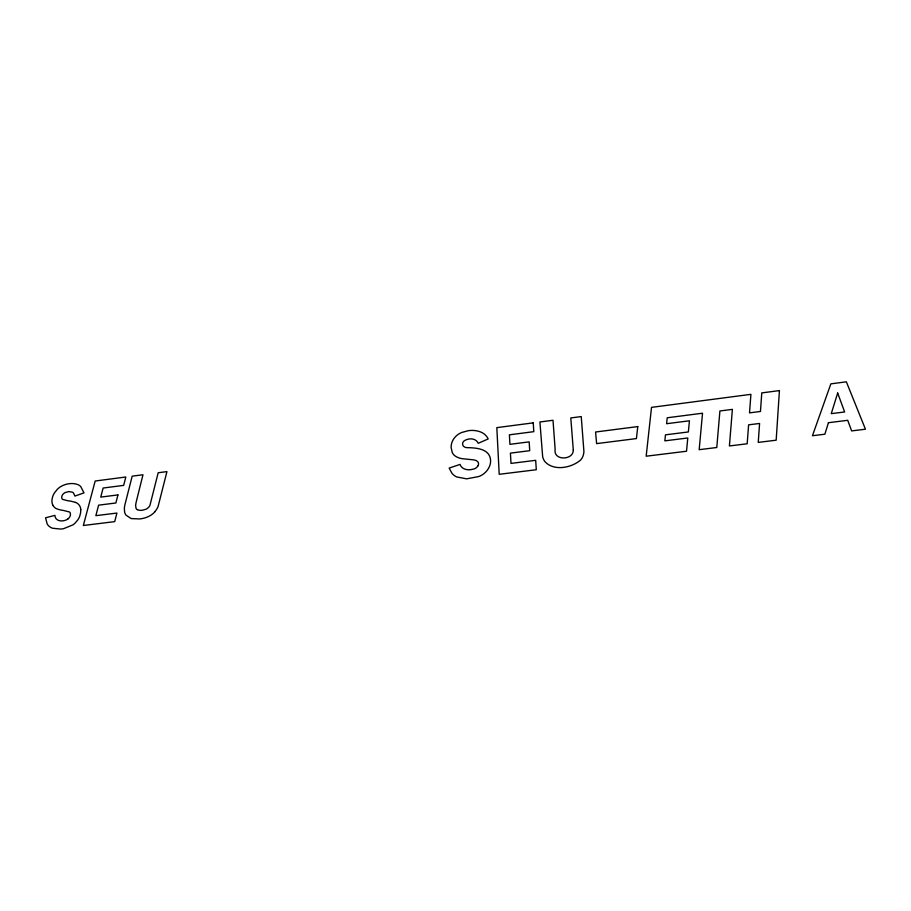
<?xml version="1.0" encoding="UTF-8"?>
<svg xmlns="http://www.w3.org/2000/svg" width="911" height="911" viewBox="0 0 911 911"><rect width="100%" height="100%" fill="white"/><g stroke="black" fill="none" stroke-linecap="round" stroke-linejoin="round"><path stroke-width="1.37" d="M67.972 518.917C63.861 522.06 55.184 521.992 54.911 515.375L45.55 517.812L47.178 523.95A14.678 11.513 -46.4 0 0 49.661 526.729L50.185 527.082A18.584 14.587 -46.2 0 0 52.508 528.232L60.741 529.063A34.777 27.239 -45.5 0 0 63.656 528.653L72.994 524.838A15.157 11.923 -46.2 0 0 74.987 523.187L77.686 520.09A14.371 11.308 -46.2 0 0 79.804 515.979L80.544 513.018A18.801 14.77 -46.3 0 0 80.726 511.31L80.715 509.568M75.476 502.416L71.525 501.323A77.025 60.661 -49 0 0 67.471 500.674L62.734 499.433A3.439 2.687 -45.5 0 1 61.766 497.873L61.743 497.269A5.181 4.054 -45.5 0 1 61.8 496.597A4.191 3.28 -45.5 0 1 62.779 494.468L63.303 493.887A6.047 4.737 -45.5 0 1 63.941 493.329A5.865 4.589 -45.5 0 1 65.159 492.555L68.86 491.587L72.311 492.134A6.764 5.307 -45.5 0 1 73.518 493.033L74.907 496.074L83.994 492.874L80.737 486.542A15.236 11.957 -45.5 0 0 78.061 484.686C72.333 482.431 65.569 483.65 60.422 486.804A14.622 11.444 -45.5 0 0 57.302 489.355L54.409 492.965A14.223 11.137 -45.5 0 0 52.439 497.452L52.052 499.467A12.925 10.112 -45.6 0 0 52.861 505.263M137.436 509.648L136.946 509.363A4.373 3.542 -44.6 0 1 136.058 508.372L135.625 505.525A33.605 27.432 -43.8 0 1 136.513 500.731L142.981 474.756L132.186 476.168L125.16 503.749A32.306 26.271 -44.2 0 0 124.352 508.19L124.591 512.05A12.276 9.919 -44.7 0 0 126.048 515.182L131.207 518.598L139.725 518.94A32.284 26.032 -43.7 0 0 144.519 518.006A22.593 18.266 -44.1 0 0 148.664 516.435L150.042 515.683A14.94 12.105 -44.3 0 0 154.824 511.857M52.895 505.229A12.287 9.622 -45.6 0 0 56.607 508.759L59.124 509.613A48.887 38.216 -44 0 0 63.406 510.445L69.395 511.959A3.291 2.585 -46.2 0 1 70.272 513.064L70.443 514.328A6.479 5.09 -46.3 0 1 70.375 515.114L70.318 515.387A4.874 3.826 -46.3 0 1 69.088 517.847L68.678 518.291A6.24 4.908 -46.3 0 1 67.972 518.917M75.499 502.382A12.367 9.736 -46.1 0 1 80.828 509.534M137.424 509.659A10.773 8.711 -44.2 0 0 142.207 510.274L145.942 509.249A7.459 6.035 -44.3 0 0 147.309 508.44L148.971 506.926A4.862 3.94 -44.4 0 0 149.962 505.286L158.184 472.763L166.941 471.613L158.093 506.505A15.942 12.913 -44.3 0 1 154.756 511.8M573.292 449.977C573.623 460.374 553.136 461.046 555.141 449.328L553.011 420.267L539.916 421.987L542.649 456.525A16.512 14.69 -18.5 0 0 544.846 461.57C553.774 471.351 570.992 468.003 580.25 460.34A11.479 10.215 -17.3 0 0 582.778 456.627A17.309 15.396 -17.8 0 0 583.894 451.207L581.241 416.578L570.798 417.944L573.292 449.977M779.429 390.591L776.172 440.195L758.237 442.404L759.592 423.456L748.614 424.845L747.179 443.771L729.415 445.957L732.387 409.369L719.906 410.975L716.775 447.506L699.181 449.681L702.529 413.218L667.228 417.773L666.613 423.717L689.433 420.791L688.363 431.951L665.463 434.843L664.836 440.856L687.782 437.986L686.518 451.241L646.172 456.206L651.524 407.365L750.915 394.338L749.514 412.865L760.457 411.465L761.778 392.903L779.429 390.591M637.78 426.587L636.413 438.578L596.614 443.611L595.578 432.008L637.78 426.587M117.94 494.912L115.868 502.986L98.616 505.172L95.849 515.672L116.927 513.052L114.706 521.627L83.334 525.499L95.177 481.019L125.832 477L123.657 485.381L103.125 488.034L100.734 497.11L117.94 494.912M828.441 422.715L824.865 434.205L812.441 435.731L830.855 383.85L846.353 381.823L865.45 429.206L851.626 430.914L847.72 420.301L828.441 422.715M837.676 393.04L831.265 413.651L844.645 411.966L837.676 393.04M478.047 465.726L476.669 467.457A6.662 5.887 -26.5 0 1 473.834 469.017L470.611 469.689A12.458 10.989 -26.5 0 1 464.063 468.778A9.019 7.971 -26.7 0 1 460.044 464.416L449.157 468.083L451.947 473.276A16.17 14.291 -27.1 0 0 456.696 476.943L466.637 478.844L478.605 476.59A16.694 14.77 -26.3 0 0 485.779 471.978A17.992 15.908 -26.4 0 0 489.458 466.443A15.92 14.086 -26.2 0 0 490.596 460.271C489.788 448.474 475.861 447.779 466.808 447.654A6.058 5.307 -26.2 0 1 464.006 446.641A4.35 3.815 -26.3 0 1 462.594 443.999A3.951 3.462 -26.3 0 1 464.724 440.503A11.729 10.317 -26.2 0 1 469.427 438.954A9.611 8.438 -26.2 0 1 474.756 439.751A8.837 7.766 -26.1 0 1 478.241 443.315L488.194 438.931A16.91 14.861 -25.9 0 0 480.313 431.848A24.426 21.5 -26.4 0 0 468.641 430.618L461.592 432.509A15.931 13.972 -26.4 0 0 451.127 447.483L452.232 452.448A10.784 9.463 -26.8 0 0 455.511 456.229A19.211 16.831 -26.2 0 0 462.093 458.677L473.139 459.804A10.681 9.474 -26.8 0 1 476.567 460.75L477.968 461.968A4.339 3.838 -26.4 0 1 478.047 465.726M533.231 422.863L496.825 427.635L499.205 474.301L536.294 469.734L535.679 460.328L510.991 463.403L510.422 453.131L529.724 450.694L529.166 441.869L509.932 444.34L509.397 434.82L533.8 431.666L533.231 422.863"/></g></svg>
